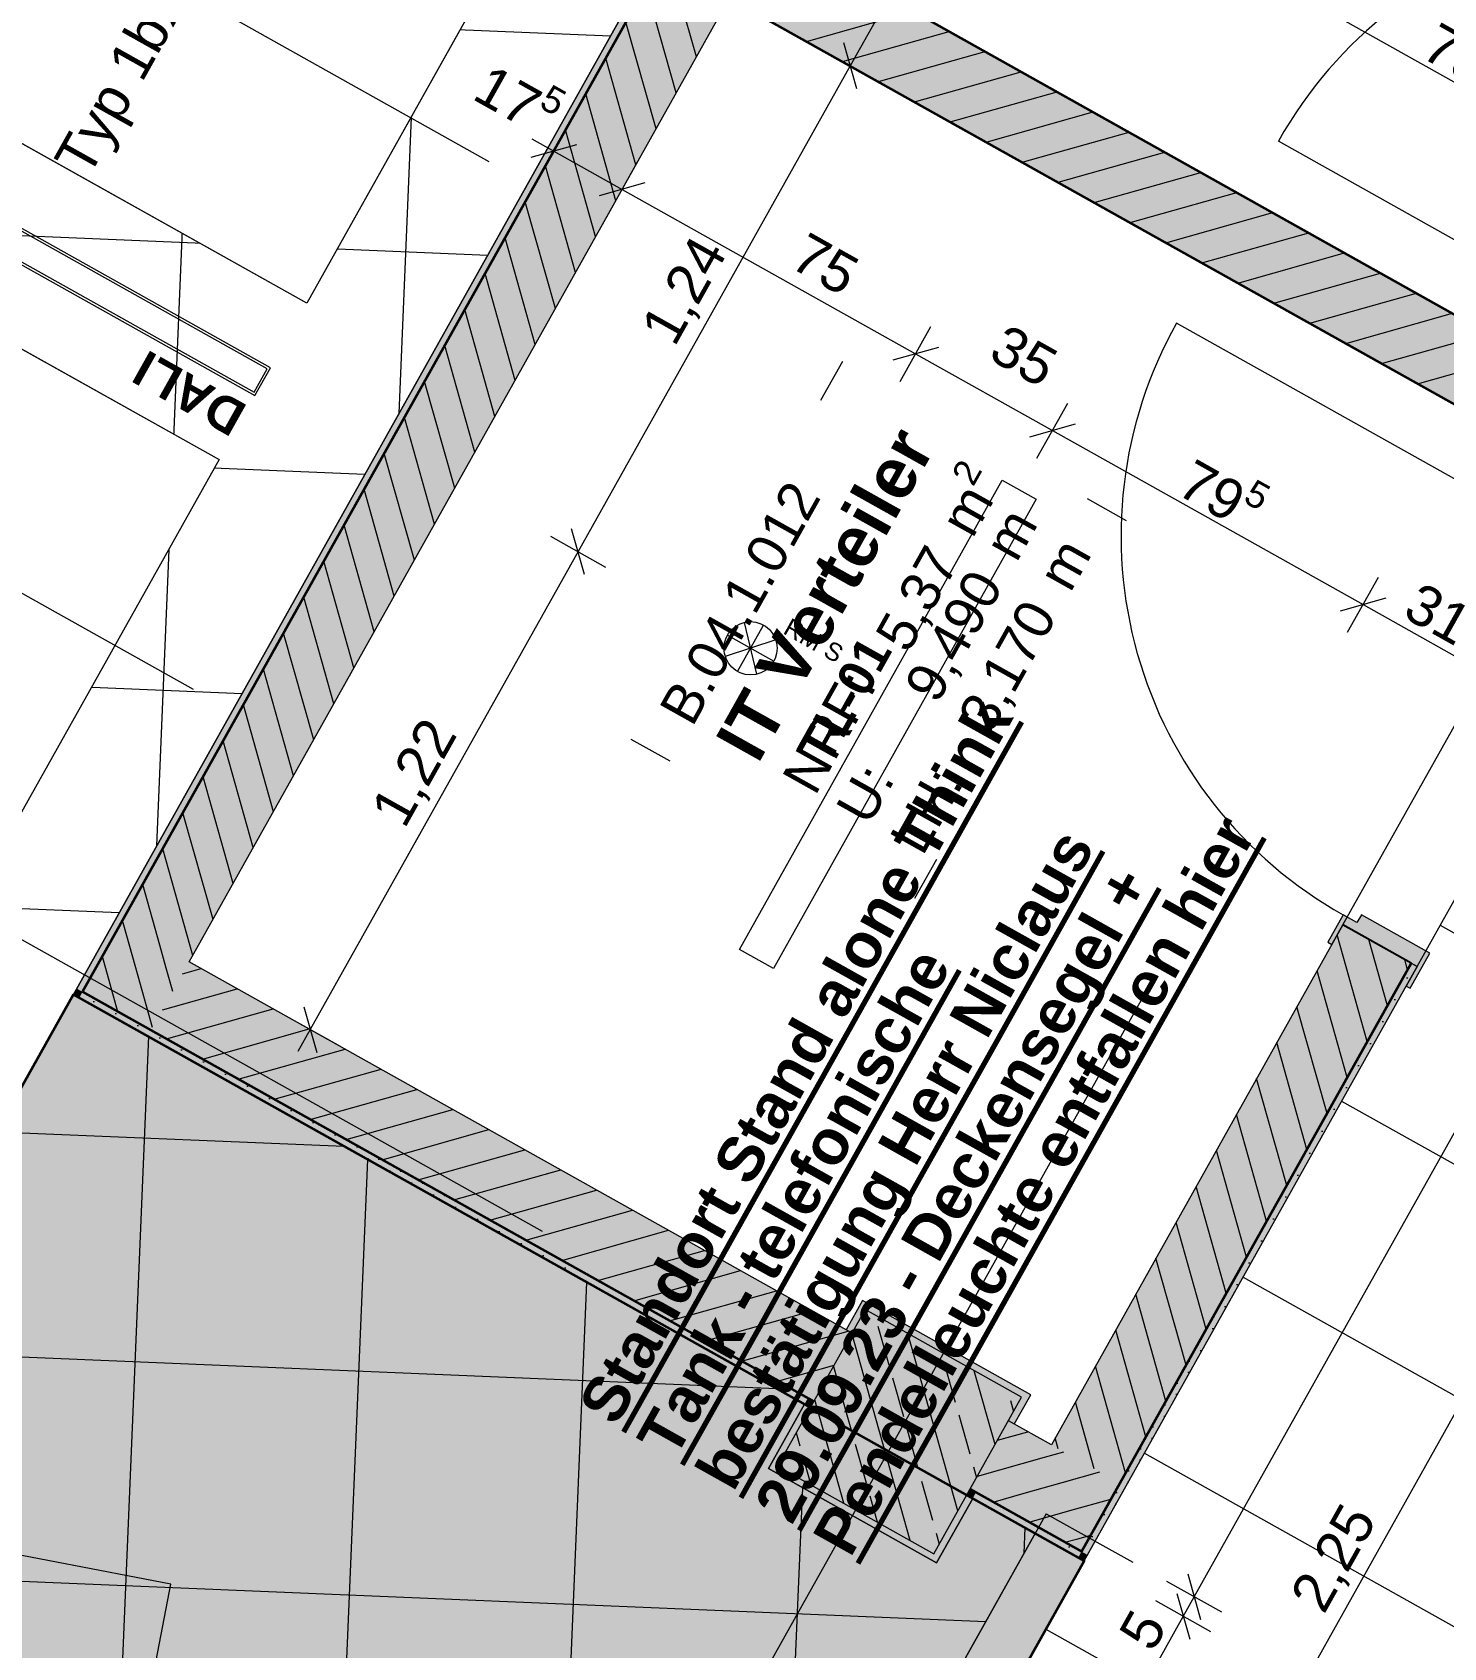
# Model space of a CAD drawing. Header units: metres. Extents: x -27.1 to 50.1, y 105.7 to 163.4.
# Drawn here: x -5.433 to -2.284, y 138.201 to 141.805 of the extents above; entities that cross this region are included whole.
import ezdxf

# ---------------------------------------------------------------- set-up
doc = ezdxf.new("R2010")
doc.units = ezdxf.units.M
doc.header["$MEASUREMENT"] = 0
for name, pattern in [('Punktlinie', [0.0035, 0, -0.0035]), ('Strichlinie-über-Schnitt', [0.0023, 0.0008, -0.0015]), ('Strichpunktlinie', [0.006703, 0.003528, -0.001764, 0, -0.001411]), ('Wipeout_Contour', [1, 0, -1])]:
    doc.linetypes.add(name, pattern=pattern)
for name, color, linetype in [('00  Raster', 7, 'Continuous'), ('10  Fassade_Deckschraffur', 7, 'Continuous'), ('10  Stützen', 7, 'Continuous'), ('10  Stützen_Schnittschraffur', 7, 'Continuous'), ('10  Wand Massiv', 7, 'Continuous'), ('10  Wand Massiv_Schnittschraffur', 7, 'Continuous'), ('10  Wand Massiv_Tür', 7, 'Continuous'), ('20  Decke Abhangdecke', 7, 'Continuous'), ('20  Decke Abhangdecke_Deckschraffur', 7, 'Continuous'), ('20  Deckensegel', 7, 'Continuous'), ('20  Deckenspiegel + Einbauten', 7, 'Continuous'), ('20  Wand Leichtbau', 7, 'Continuous'), ('40  Bemaßung 1_ 50 Deckenspiegel', 7, 'Continuous'), ('40  Text Deckenspiegel', 7, 'Continuous'), ('50  NUF - Raumstempel', 7, 'Continuous'), ('Neubau_10  Treppen + Rampen', 7, 'Continuous'), ('Neubau_20  Decke Abhangdecke', 7, 'Continuous'), ('Neubau_20  Decke Abhangdecke_Deckschraffur', 7, 'Continuous'), ('Neubau_20  Deckenspiegel + Einbauten', 7, 'Continuous'), ('Neubau_20  Möbel', 7, 'Continuous')]:
    doc.layers.add(name, color=color, linetype=linetype)
doc.styles.add('ERSTELLTER_STIL_1', font='arial.ttf')
doc.styles.add('ERSTELLTER_STIL_2', font='arial.ttf')
pattern_1 = [(87.605446, (0, 0), (-0.02497817, 0.001044517), [0, -0.025])]
pattern_2 = [(15.737956, (0, 0), (-0.017630478, 0.062563295), [])]
pattern_3 = [(285.737956, (0, 0), (0.062563295, 0.017630478), [])]

msp = doc.modelspace()

# ---------------------------------------------------------------- wipeouts: each hides what was drawn before it
at = {"color": 254, "linetype": 'Wipeout_Contour', "lineweight": 0, "ltscale": 578.896248}
msp.add_wipeout([(1.5068, 161.8649), (-18.3925, 126.3498), (-18.2219, 126.2542), (1.6769, 161.7686)], dxfattribs=at).dxf.layer = '10  Fassade_Deckschraffur'

# ---------------------------------------------------------------- next in the draw order: wipeouts: each hides what was drawn before it
at = {"color": 254, "linetype": 'Wipeout_Contour', "lineweight": 0, "ltscale": 579.750368}
msp.add_wipeout([(1.2236, 162.0253), (-18.6764, 126.5088), (-18.6188, 126.4766), (1.2811, 161.9927)], dxfattribs=at).dxf.layer = '10  Fassade_Deckschraffur'

# ---------------------------------------------------------------- next in the draw order: wipeouts: each hides what was drawn before it
at = {"color": 254, "linetype": 'Wipeout_Contour', "lineweight": 0, "ltscale": 579.478915}
msp.add_wipeout([(-18.4602, 126.3877), (1.4393, 161.9032), (1.2811, 161.9927), (-18.6188, 126.4766)], dxfattribs=at).dxf.layer = '10  Fassade_Deckschraffur'

# ---------------------------------------------------------------- next in the draw order: wipeouts: each hides what was drawn before it
at = {"color": 254, "linetype": 'Wipeout_Contour', "lineweight": 0, "ltscale": 579.276268}
msp.add_wipeout([(1.4393, 161.9032), (-18.4602, 126.3877), (-18.4575, 126.3862), (1.4419, 161.9017)], dxfattribs=at).dxf.layer = '10  Fassade_Deckschraffur'

# ---------------------------------------------------------------- next in the draw order: wipeouts: each hides what was drawn before it
at = {"color": 254, "linetype": 'Wipeout_Contour', "lineweight": 0, "ltscale": 579.199344}
msp.add_wipeout([(1.4446, 161.9001), (-18.4548, 126.3847), (-18.4016, 126.3549), (1.4977, 161.8701)], dxfattribs=at).dxf.layer = '10  Fassade_Deckschraffur'

# ---------------------------------------------------------------- next in the draw order: wipeouts: each hides what was drawn before it
at = {"color": 254, "linetype": 'Wipeout_Contour', "lineweight": 0, "ltscale": 579.127053}
msp.add_wipeout([(-18.3972, 126.3524), (1.5021, 161.8676), (1.4977, 161.8701), (-18.4016, 126.3549)], dxfattribs=at).dxf.layer = '10  Fassade_Deckschraffur'

# ---------------------------------------------------------------- next in the draw order: wipeouts: each hides what was drawn before it
at = {"color": 254, "linetype": 'Wipeout_Contour', "lineweight": 0, "ltscale": 579.115674}
msp.add_wipeout([(1.5021, 161.8676), (-18.3972, 126.3524), (-18.3925, 126.3498), (1.5068, 161.8649)], dxfattribs=at).dxf.layer = '10  Fassade_Deckschraffur'

# ---------------------------------------------------------------- next in the draw order: hatches: boundary and pattern name
at = {"layer": '10  Stützen_Schnittschraffur', "linetype": 'Continuous', "lineweight": 0, "true_color": 0xffffff}
for points in [[(-3.421, 138.4107), (-3.2255, 138.7597), (-3.5744, 138.9552), (-3.7699, 138.6062)], [(-3.6168, 138.9102), (-3.6038, 138.9028), (-3.5744, 138.9552), (-3.2255, 138.7597), (-3.2548, 138.7073), (-3.2417, 138.7), (-3.2051, 138.7654), (-3.5802, 138.9756)], [(-3.7904, 138.6005), (-3.4152, 138.3903), (-3.3346, 138.5342), (-3.3477, 138.5416), (-3.421, 138.4107), (-3.7699, 138.6062), (-3.6966, 138.7371), (-3.7097, 138.7444)], [(-3.7097, 138.7444), (-3.6966, 138.7371), (-3.6893, 138.7502), (-3.7024, 138.7575)], [(-3.3403, 138.5546), (-3.3477, 138.5416), (-3.3346, 138.5342), (-3.3273, 138.5473)]]:
    msp.add_hatch(color=7, dxfattribs=at).paths.add_polyline_path(points)
at = {"layer": '10  Stützen_Schnittschraffur', "linetype": 'Continuous', "lineweight": 13, "true_color": 0x000100}
h = msp.add_hatch(dxfattribs=at)
h.set_pattern_fill('Beton__Stahlbeton_0001', color=98, style=0, pattern_type=2)
h.set_pattern_definition([(285.738, (-3.76995, 138.60623), (0.115501, 0.032549), []), (285.738, (-3.8277, 138.58995), (0.115501, 0.032549), [0.09, -0.03])])
h.paths.add_polyline_path([(-3.421, 138.4107), (-3.2255, 138.7597), (-3.5744, 138.9552), (-3.7699, 138.6062)])
h = msp.add_hatch(dxfattribs=at)
h.set_pattern_fill('Gips_0001', color=98, style=0, pattern_type=2)
h.set_pattern_definition(pattern_1)
h.paths.add_polyline_path([(-3.6168, 138.9102), (-3.6038, 138.9028), (-3.5744, 138.9552), (-3.2255, 138.7597), (-3.2548, 138.7073), (-3.2417, 138.7), (-3.2051, 138.7654), (-3.5802, 138.9756)])
h = msp.add_hatch(dxfattribs=at)
h.set_pattern_fill('Gips_0001', color=98, style=0, pattern_type=2)
h.set_pattern_definition(pattern_1)
h.paths.add_polyline_path([(-3.7904, 138.6005), (-3.4152, 138.3903), (-3.3346, 138.5342), (-3.3477, 138.5416), (-3.421, 138.4107), (-3.7699, 138.6062), (-3.6966, 138.7371), (-3.7097, 138.7444)])
h = msp.add_hatch(dxfattribs=at)
h.set_pattern_fill('Gips_0001', color=98, style=0, pattern_type=2)
h.set_pattern_definition(pattern_1)
h.paths.add_polyline_path([(-3.7097, 138.7444), (-3.6966, 138.7371), (-3.6893, 138.7502), (-3.7024, 138.7575)])
h = msp.add_hatch(dxfattribs=at)
h.set_pattern_fill('Gips_0001', color=98, style=0, pattern_type=2)
h.set_pattern_definition(pattern_1)
h.paths.add_polyline_path([(-3.3403, 138.5546), (-3.3477, 138.5416), (-3.3346, 138.5342), (-3.3273, 138.5473)])
at = {"layer": '10  Wand Massiv_Schnittschraffur', "linetype": 'Continuous', "lineweight": 0, "true_color": 0xffffff}
for points in [[(-4.0005, 142.051), (-5.3338, 139.6716), (-5.3207, 139.6642), (-3.9875, 142.0437)], [(-5.0825, 139.7314), (-3.8348, 141.9581), (-3.9875, 142.0437), (-5.2351, 139.8169)], [(-1.8684, 140.9567), (-3.792, 142.0345), (-3.8776, 141.8818), (-1.954, 140.804)], [(-2.3147, 139.751), (-2.4674, 139.8365), (-2.4772, 139.8191), (-2.5077, 139.8362), (-2.5419, 139.7751), (-2.5332, 139.7702), (-2.5088, 139.8138), (-2.343, 139.721), (-2.3674, 139.6774), (-2.3587, 139.6725)], [(-5.2351, 139.8169), (-5.3207, 139.6642), (-5.0825, 139.7314)], [(-3.1589, 138.6536), (-3.0062, 138.568), (-2.3561, 139.7283), (-2.5088, 139.8138)], [(-5.0825, 139.7314), (-5.3207, 139.6642), (-5.168, 139.5787)], [(-5.168, 139.5787), (-3.6893, 138.7502), (-3.6038, 138.9028), (-5.0825, 139.7314)], [(-2.3561, 139.7283), (-3.0917, 138.4154), (-3.0787, 138.408), (-2.343, 139.721)], [(-5.3338, 139.6716), (-5.3411, 139.6585), (-5.3207, 139.6642)], [(-5.3207, 139.6642), (-5.3411, 139.6585), (-5.328, 139.6511)], [(-5.3207, 139.6642), (-5.328, 139.6511), (-3.7097, 138.7444), (-3.7024, 138.7575)], [(-3.1589, 138.6536), (-3.2548, 138.7073), (-3.3403, 138.5546), (-3.2444, 138.5009)], [(-3.2444, 138.5009), (-3.0917, 138.4154), (-3.1589, 138.6536)], [(-3.1589, 138.6536), (-3.0917, 138.4154), (-3.0062, 138.568)], [(-3.3346, 138.5342), (-3.0991, 138.4023), (-3.0917, 138.4154), (-3.3273, 138.5473)], [(-3.0917, 138.4154), (-3.0991, 138.4023), (-3.086, 138.3949)], [(-3.0917, 138.4154), (-3.086, 138.3949), (-3.0787, 138.408)]]:
    msp.add_hatch(color=7, dxfattribs=at).paths.add_polyline_path(points)
at = {"layer": '10  Wand Massiv_Schnittschraffur', "linetype": 'Continuous', "lineweight": 13, "true_color": 0x000100}
h = msp.add_hatch(dxfattribs=at)
h.set_pattern_fill('Gips_0001', color=98, style=0, pattern_type=2)
h.set_pattern_definition(pattern_1)
h.paths.add_polyline_path([(-4.0005, 142.051), (-5.3338, 139.6716), (-5.3207, 139.6642), (-3.9875, 142.0437)])
h = msp.add_hatch(dxfattribs=at)
h.set_pattern_fill('MW_Kalksandstein_0001', color=98, style=0, pattern_type=2)
h.set_pattern_definition(pattern_3)
h.paths.add_polyline_path([(-5.0825, 139.7314), (-3.8348, 141.9581), (-3.9875, 142.0437), (-5.2351, 139.8169)])
h = msp.add_hatch(dxfattribs=at)
h.set_pattern_fill('MW_Kalksandstein_0001', color=98, style=0, pattern_type=2)
h.set_pattern_definition([(195.737956, (0, 0), (-0.017630478, 0.062563295), [])])
h.paths.add_polyline_path([(-1.8684, 140.9567), (-3.792, 142.0345), (-3.8776, 141.8818), (-1.954, 140.804)])
h = msp.add_hatch(dxfattribs=at)
h.set_pattern_fill('MW_Kalksandstein_0001', color=98, style=0, pattern_type=2)
h.set_pattern_definition(pattern_3)
h.paths.add_polyline_path([(-5.2351, 139.8169), (-5.3207, 139.6642), (-5.0825, 139.7314)])
h = msp.add_hatch(dxfattribs=at)
h.set_pattern_fill('MW_Kalksandstein_0001', color=98, style=0, pattern_type=2)
h.set_pattern_definition([(105.737956, (0, 0), (0.062563295, 0.017630478), [])])
h.paths.add_polyline_path([(-3.1589, 138.6536), (-3.0062, 138.568), (-2.3561, 139.7283), (-2.5088, 139.8138)])
h = msp.add_hatch(dxfattribs=at)
h.set_pattern_fill('MW_Kalksandstein_0001', color=98, style=0, pattern_type=2)
h.set_pattern_definition(pattern_3)
h.paths.add_polyline_path([(-5.0825, 139.7314), (-5.3207, 139.6642), (-5.168, 139.5787)])
h = msp.add_hatch(dxfattribs=at)
h.set_pattern_fill('MW_Kalksandstein_0001', color=98, style=0, pattern_type=2)
h.set_pattern_definition([(15.737956, (0, 0), (-0.017630478, 0.062563295), [])])
h.paths.add_polyline_path([(-5.168, 139.5787), (-3.6893, 138.7502), (-3.6038, 138.9028), (-5.0825, 139.7314)])
h = msp.add_hatch(dxfattribs=at)
h.set_pattern_fill('Gips_0001', color=98, style=0, pattern_type=2)
h.set_pattern_definition(pattern_1)
h.paths.add_polyline_path([(-2.3561, 139.7283), (-3.0917, 138.4154), (-3.0787, 138.408), (-2.343, 139.721)])
h = msp.add_hatch(dxfattribs=at)
h.set_pattern_fill('Gips_0001', color=98, style=0, pattern_type=2)
h.set_pattern_definition(pattern_1)
h.paths.add_polyline_path([(-5.3338, 139.6716), (-5.3411, 139.6585), (-5.3207, 139.6642)])
h = msp.add_hatch(dxfattribs=at)
h.set_pattern_fill('Gips_0001', color=98, style=0, pattern_type=2)
h.set_pattern_definition(pattern_1)
h.paths.add_polyline_path([(-5.3207, 139.6642), (-5.3411, 139.6585), (-5.328, 139.6511)])
h = msp.add_hatch(dxfattribs=at)
h.set_pattern_fill('Gips_0001', color=98, style=0, pattern_type=2)
h.set_pattern_definition(pattern_1)
h.paths.add_polyline_path([(-5.3207, 139.6642), (-5.328, 139.6511), (-3.7097, 138.7444), (-3.7024, 138.7575)])
h = msp.add_hatch(dxfattribs=at)
h.set_pattern_fill('MW_Kalksandstein_0001', color=98, style=0, pattern_type=2)
h.set_pattern_definition(pattern_2)
h.paths.add_polyline_path([(-3.1589, 138.6536), (-3.2548, 138.7073), (-3.3403, 138.5546), (-3.2444, 138.5009)])
h = msp.add_hatch(dxfattribs=at)
h.set_pattern_fill('MW_Kalksandstein_0001', color=98, style=0, pattern_type=2)
h.set_pattern_definition(pattern_2)
h.paths.add_polyline_path([(-3.2444, 138.5009), (-3.0917, 138.4154), (-3.1589, 138.6536)])
h = msp.add_hatch(dxfattribs=at)
h.set_pattern_fill('MW_Kalksandstein_0001', color=98, style=0, pattern_type=2)
h.set_pattern_definition(pattern_2)
h.paths.add_polyline_path([(-3.1589, 138.6536), (-3.0917, 138.4154), (-3.0062, 138.568)])
h = msp.add_hatch(dxfattribs=at)
h.set_pattern_fill('Gips_0001', color=98, style=0, pattern_type=2)
h.set_pattern_definition(pattern_1)
h.paths.add_polyline_path([(-3.3346, 138.5342), (-3.0991, 138.4023), (-3.0917, 138.4154), (-3.3273, 138.5473)])
h = msp.add_hatch(dxfattribs=at)
h.set_pattern_fill('Gips_0001', color=98, style=0, pattern_type=2)
h.set_pattern_definition(pattern_1)
h.paths.add_polyline_path([(-3.0917, 138.4154), (-3.0991, 138.4023), (-3.086, 138.3949)])
h = msp.add_hatch(dxfattribs=at)
h.set_pattern_fill('Gips_0001', color=98, style=0, pattern_type=2)
h.set_pattern_definition(pattern_1)
h.paths.add_polyline_path([(-3.0917, 138.4154), (-3.086, 138.3949), (-3.0787, 138.408)])
at = {"layer": 'Neubau_10  Treppen + Rampen', "linetype": 'Continuous', "lineweight": 0, "true_color": 0x8f8f8f}
msp.add_hatch(color=252, dxfattribs=at).paths.add_polyline_path([(-5.3411, 139.6585), (-6.6344, 137.3502), (-4.3793, 136.0866), (-3.086, 138.3949)])
at = {"layer": 'Neubau_20  Decke Abhangdecke_Deckschraffur', "linetype": 'Continuous', "lineweight": 18, "true_color": 0xdcff15}
h = msp.add_hatch(dxfattribs=at)
h.set_pattern_fill('Bauliche_Anlagen__geplan_55', color=60, style=0, pattern_type=2)
h.set_pattern_definition([(87.60545, (0, 0), (-0.4995634, 0.0208903), []), (177.60545, (0, 0), (0.0208903, 0.4995634), [])])
h.paths.add_polyline_path([(-11.9299, 137.2893), (-11.9483, 137.2566), (-11.7956, 137.1711), (-11.7773, 137.2038), (-11.7027, 137.3368), (-11.3276, 137.1266), (-11.4021, 136.9936), (-6.2943, 134.1316), (-6.2197, 134.2647), (-5.8446, 134.0545), (-5.9191, 133.9215), (-5.7796, 133.8433), (-3.195, 138.456), (-3.3346, 138.5342), (-3.4152, 138.3903), (-3.7904, 138.6005), (-3.7097, 138.7444), (-5.3411, 139.6585), (-1.3692, 146.7474), (0.7769, 145.5449), (7.3302, 157.2408), (7.1906, 157.319), (7.1429, 157.234), (6.7678, 157.4442), (6.8155, 157.5292), (1.7076, 160.3912), (1.6599, 160.3061), (1.2848, 160.5163), (1.3777, 160.6821), (1.225, 160.7676), (-9.2843, 142.0111), (-9.3026, 141.9784)])
h.paths.add_polyline_path([(-8.904, 141.4828), (-9.2529, 141.6784), (-9.0574, 142.0273), (-8.7085, 141.8318)], flags=0)

# ---------------------------------------------------------------- next in the draw order: linework, layer by layer
at = {"layer": '10  Stützen', "color": 7, "linetype": 'Continuous', "lineweight": 13, "ltscale": 1000, "flags": 128}
msp.add_lwpolyline([(-3.421, 138.4107), (-3.2255, 138.7597), (-3.5744, 138.9552), (-3.7699, 138.6062)], close=True, dxfattribs=at)
for points in [[(-3.2417, 138.7), (-3.2051, 138.7654), (-3.5802, 138.9756), (-3.6168, 138.9102)], [(-3.7097, 138.7444), (-3.7904, 138.6005), (-3.4152, 138.3903), (-3.3346, 138.5342)]]:
    msp.add_lwpolyline(points, dxfattribs=at)
at = {"layer": '10  Wand Massiv', "color": 7, "linetype": 'Continuous', "lineweight": 35, "ltscale": 1000}
for p, q in [((-3.9875, 142.0437), (-5.2351, 139.8169)), ((-5.2351, 139.8169), (-5.3207, 139.6642)), ((-3.0062, 138.568), (-2.3561, 139.7283)), ((-5.3207, 139.6642), (-5.168, 139.5787)), ((-5.3207, 139.6642), (-5.168, 139.5787)), ((-5.168, 139.5787), (-3.6893, 138.7502)), ((-3.0917, 138.4154), (-3.0062, 138.568)), ((-3.0917, 138.4154), (-3.0062, 138.568)), ((-3.3403, 138.5546), (-3.2444, 138.5009)), ((-3.2444, 138.5009), (-3.0917, 138.4154))]:
    msp.add_line(p, q, dxfattribs=at)
at = {"layer": '10  Wand Massiv', "color": 7, "linetype": 'Continuous', "lineweight": 25, "ltscale": 1000}
msp.add_line((-2.3561, 139.7283), (-2.5088, 139.8138), dxfattribs=at)
at = {"layer": '10  Wand Massiv', "color": 7, "linetype": 'Continuous', "lineweight": 13, "ltscale": 1000}
msp.add_line((-2.343, 139.721), (-2.3561, 139.7283), dxfattribs=at)
at = {"layer": '10  Wand Massiv', "color": 7, "linetype": 'Continuous', "lineweight": 13, "ltscale": 1000, "flags": 128}
for points in [[(-4.0005, 142.051), (-5.3411, 139.6585)], [(-5.0825, 139.7314), (-3.8776, 141.8818)], [(-2.5088, 139.8138), (-3.1589, 138.6536)], [(-3.6038, 138.9028), (-5.0825, 139.7314)], [(-3.0787, 138.408), (-2.343, 139.721)], [(-5.3411, 139.6585), (-5.328, 139.6511)], [(-5.328, 139.6511), (-3.7097, 138.7444)], [(-3.1589, 138.6536), (-3.2548, 138.7073)], [(-3.3346, 138.5342), (-3.086, 138.3949)], [(-3.086, 138.3949), (-3.0787, 138.408)]]:
    msp.add_lwpolyline(points, dxfattribs=at)
at = {"layer": '10  Wand Massiv', "color": 7, "linetype": 'Continuous', "lineweight": 35, "ltscale": 1000, "flags": 128}
for points in [[(-1.8684, 140.9567), (-3.792, 142.0345)], [(-3.8776, 141.8818), (-1.954, 140.804)]]:
    msp.add_lwpolyline(points, dxfattribs=at)
at = {"layer": '10  Wand Massiv_Tür', "color": 7, "linetype": 'Continuous', "lineweight": 18, "ltscale": 1000}
for p, q in [((-1.8063, 141.0881), (-2.6525, 141.5622)), ((-2.0336, 140.6824), (-2.8798, 141.1565)), ((-2.5077, 139.8362), (-2.5419, 139.7751)), ((-2.4772, 139.8191), (-2.5077, 139.8362)), ((-2.4674, 139.8365), (-2.4772, 139.8191)), ((-2.3147, 139.751), (-2.4674, 139.8365)), ((-2.5332, 139.7702), (-2.5088, 139.8138)), ((-2.5088, 139.8138), (-2.343, 139.721)), ((-2.5419, 139.7751), (-2.5332, 139.7702)), ((-2.3587, 139.6725), (-2.3147, 139.751)), ((-2.343, 139.721), (-2.3674, 139.6774)), ((-2.3674, 139.6774), (-2.3587, 139.6725))]:
    msp.add_line(p, q, dxfattribs=at)
at = {"layer": '10  Wand Massiv_Tür', "color": 7, "linetype": 'Strichlinie-über-Schnitt', "lineweight": 13, "ltscale": 1000}
for p, q in [((-2.5088, 139.8138), (-2.0151, 140.695)), ((-2.343, 139.721), (-1.8493, 140.6021))]:
    msp.add_line(p, q, dxfattribs=at)
at = {"layer": '10  Wand Massiv_Tür', "color": 7, "linetype": 'Continuous', "lineweight": 25, "ltscale": 1000}
msp.add_line((-2.3561, 139.7283), (-2.5088, 139.8138), dxfattribs=at)
msp.add_line((-2.3561, 139.7283), (-2.5088, 139.8138), dxfattribs=at)
at = {"layer": '10  Wand Massiv_Tür', "color": 7, "linetype": 'Continuous', "lineweight": 13, "ltscale": 1000}
msp.add_line((-2.343, 139.721), (-2.3561, 139.7283), dxfattribs=at)
msp.add_line((-2.343, 139.721), (-2.3561, 139.7283), dxfattribs=at)
for centre, start, end in [((-1.8063, 141.0881), 60.738, 150.738), ((-2.0336, 140.6824), 150.738, 240.738)]:
    msp.add_arc(centre, 0.97, start, end, dxfattribs=at)
at = {"layer": '20  Wand Leichtbau', "color": 7, "linetype": 'Strichlinie-über-Schnitt', "lineweight": 18, "ltscale": 1000, "flags": 128}
for points in [[(-3.1706, 138.4997), (-5.7796, 133.8433)], [(-3.1706, 138.4997), (-3.0615, 138.4386)], [(-5.6705, 133.7822), (-3.0615, 138.4386)]]:
    msp.add_lwpolyline(points, dxfattribs=at)
at = {"layer": '40  Bemaßung 1_ 50 Deckenspiegel', "color": 7, "linetype": 'Continuous', "lineweight": 13, "ltscale": 1000}
for p, q in [((-2.8403, 138.3146), (-0.2007, 143.0255)), ((-3.5221, 141.8832), (-3.6076, 141.7306)), ((-2.6117, 141.8915), (-1.9178, 141.5027)), ((-3.5933, 141.6795), (-3.622, 141.7816)), ((-3.6076, 141.7306), (-4.215, 140.6466)), ((-3.669, 141.7649), (-3.5463, 141.6962)), ((-4.3039, 141.479), (-4.2351, 141.6017)), ((-4.2185, 141.5547), (-4.3205, 141.5259)), ((-4.3186, 141.5678), (-4.2695, 141.5403)), ((-4.2695, 141.5403), (-4.1168, 141.4548)), ((-4.1512, 141.3934), (-4.0825, 141.5161)), ((-4.0658, 141.4692), (-4.1679, 141.4404)), ((-4.1168, 141.4548), (-3.4621, 141.0879)), ((-3.4965, 141.0266), (-3.4277, 141.1493)), ((-3.411, 141.1023), (-3.5131, 141.0735)), ((-3.4621, 141.0879), (-3.1568, 140.9168)), ((-3.1911, 140.8555), (-3.1224, 140.9782)), ((-3.1057, 140.9312), (-3.2078, 140.9024)), ((-3.1568, 140.9168), (-2.4636, 140.5285)), ((-4.2006, 140.5956), (-4.2294, 140.6977)), ((-4.2763, 140.681), (-4.1536, 140.6123)), ((-4.215, 140.6466), (-4.8125, 139.5801)), ((-2.498, 140.4671), (-2.4293, 140.5898)), ((-2.4126, 140.5429), (-2.5147, 140.5141)), ((-2.4636, 140.5285), (-2.1932, 140.377)), ((-4.8739, 139.6145), (-4.7512, 139.5458)), ((-4.8269, 139.6312), (-4.7982, 139.5291)), ((-4.8125, 139.5801), (-4.84, 139.5311)), ((-2.7789, 138.2802), (-2.9016, 138.3489)), ((-2.8546, 138.3656), (-2.8259, 138.2635)), ((-2.8034, 138.2366), (-2.926, 138.3053)), ((-2.8791, 138.322), (-2.8503, 138.2199)), ((-2.8647, 138.2709), (-2.8403, 138.3146)), ((-8.112, 128.9058), (-2.8647, 138.2709))]:
    msp.add_line(p, q, dxfattribs=at)
at = {"layer": 'Neubau_10  Treppen + Rampen', "color": 8, "linetype": 'Continuous', "lineweight": 35, "ltscale": 1000, "flags": 128}
msp.add_lwpolyline([(-5.3411, 139.6585), (-6.6344, 137.3502), (-4.3793, 136.0866), (-3.086, 138.3949)], close=True, dxfattribs=at)
at = {"layer": 'Neubau_20  Decke Abhangdecke', "color": 7, "linetype": 'Continuous', "lineweight": 13, "ltscale": 1000, "flags": 128}
msp.add_lwpolyline([(-5.7796, 133.8433), (-3.195, 138.456), (-3.3346, 138.5342), (-3.4152, 138.3903), (-3.7904, 138.6005), (-3.7097, 138.7444), (-5.3411, 139.6585), (-1.3692, 146.7474), (0.7769, 145.5449), (7.3302, 157.2408), (7.1906, 157.319), (7.1429, 157.234), (6.7678, 157.4442), (6.8155, 157.5292), (1.7076, 160.3912), (1.6599, 160.3061), (1.2848, 160.5163), (1.3777, 160.6821), (1.225, 160.7676), (-9.2843, 142.0111), (-9.3026, 141.9784), (-11.9299, 137.2893)], dxfattribs=at)
at = {"layer": 'Neubau_20  Deckenspiegel + Einbauten', "color": 7, "linetype": 'Continuous', "lineweight": 13, "ltscale": 1000}
for p, q in [((-3.8592, 140.3792), (-3.8011, 140.4828)), ((-3.8164, 140.3732), (-3.8439, 140.4888)), ((-3.7737, 140.4495), (-3.8866, 140.4125)), ((-3.882, 140.46), (-3.7783, 140.402))]:
    msp.add_line(p, q, dxfattribs=at)
at = {"layer": 'Neubau_20  Deckenspiegel + Einbauten', "color": 7, "linetype": 'Continuous', "lineweight": 13, "ltscale": 1000, "flags": 128}
msp.add_lwpolyline([(-3.8551, 139.759), (-3.2685, 140.8059), (-3.1926, 140.7634), (-3.7792, 139.7165)], close=True, dxfattribs=at)
at = {"layer": 'Neubau_20  Deckenspiegel + Einbauten', "color": 7, "linetype": 'Continuous', "lineweight": 13, "ltscale": 1000}
msp.add_circle((-3.8302, 140.431), 0.0594, dxfattribs=at)
at = {"layer": 'Neubau_20  Möbel', "color": 9, "linetype": 'Continuous', "lineweight": 18, "ltscale": 1000, "flags": 128}
msp.add_lwpolyline([(-5.7328, 137.9302), (-5.2222, 137.8319), (-5.1239, 138.3426), (-5.6345, 138.4409)], close=True, dxfattribs=at)

# ---------------------------------------------------------------- next in the draw order: texts
at = {"layer": '20  Deckenspiegel + Einbauten', "color": 7, "linetype": 'Continuous', "lineweight": 13}
for s, insert, char_height, attachment_point, rotation, style in [('\\A1;{\\pql;\\fArial|b0|i0|c0|p38;RM\\fArial|b0|i0|c0|p38; S}', (-3.7405, 140.5001), 0.04, 1, 330.738, 'ERSTELLTER_STIL_1'), ('\\A1;{\\pqc;\\fArial|b1|i0|c0|p38;T\\fArial|b1|i0|c0|p38;L-0\\fArial|b1|i0|c0|p38;1}', (-3.6555, 140.335), 0.08, 2, 60.738, 'ERSTELLTER_STIL_2')]:
    msp.add_mtext(s, dxfattribs=dict(at, insert=insert, char_height=char_height, attachment_point=attachment_point, rotation=rotation, style=style))
at = {"layer": '40  Bemaßung 1_ 50 Deckenspiegel', "color": 7, "linetype": 'Continuous', "lineweight": 13, "char_height": 0.09, "attachment_point": 7, "rotation": 330.738, "style": 'ERSTELLTER_STIL_1'}
for s, insert in [('\\A1;{\\pql;\\fArial|b0|i0|c0|p38;79\\fArial|b0|i0|c0|p38;\\A1{\\H.66x;\\S5^  ;}}', (-2.351, 141.729)), ('\\A1;{\\pql;\\fArial|b0|i0|c0|p38;17\\fArial|b0|i0|c0|p38;\\A1{\\H.66x;\\S5^  ;}}', (-4.4675, 141.6354)), ('\\A1;{\\pql;\\fArial|b0|i0|c0|p38;79\\fArial|b0|i0|c0|p38;\\A1{\\H.66x;\\S5^  ;}}', (-2.8965, 140.7546))]:
    msp.add_mtext(s, dxfattribs=dict(at, insert=insert))
at = {"layer": '40  Bemaßung 1_ 50 Deckenspiegel', "color": 7, "linetype": 'Continuous', "lineweight": 13, "char_height": 0.09, "attachment_point": 7, "style": 'ERSTELLTER_STIL_1'}
for s, insert, width, rotation in [('\\A1;{\\pql;\\fArial|b0|i0|c0|p38;1,24}', (-3.9855, 141.093), 0.239452, 60.738), ('\\A1;{\\pql;\\fArial|b0|i0|c0|p38;75}', (-3.747, 141.2823), 0.136595, 330.738), ('\\A1;{\\pql;\\fArial|b0|i0|c0|p38;35}', (-3.3036, 141.0776), 0.136595, 330.738), ('\\A1;{\\pql;\\fArial|b0|i0|c0|p38;31}', (-2.3792, 140.5018), 0.136595, 330.738), ('\\A1;{\\pql;\\fArial|b0|i0|c0|p38;1,22}', (-4.588, 140.0177), 0.239452, 60.738), ('\\A1;{\\pql;\\fArial|b0|i0|c0|p38;5}', (-2.9321, 138.1875), 0.068297, 60.738)]:
    msp.add_mtext(s, dxfattribs=dict(at, insert=insert, width=width, rotation=rotation))

# ---------------------------------------------------------------- next in the draw order: wipeouts: each hides what was drawn before it
at = {"color": 254, "linetype": 'Wipeout_Contour', "lineweight": 0, "ltscale": 568.639048}
msp.add_wipeout([(-4.3562, 142.0296), (-5.9265, 142.9095), (-6.3909, 142.0807), (-4.8205, 141.2009)], dxfattribs=at).dxf.layer = '20  Deckensegel'

# ---------------------------------------------------------------- next in the draw order: linework, layer by layer
at = {"layer": '20  Deckensegel', "color": 6, "linetype": 'Strichpunktlinie', "lineweight": 18, "ltscale": 1000}
msp.add_line((-6.3332, 142.5928), (-4.4139, 141.5175), dxfattribs=at)
at = {"layer": '20  Deckensegel', "color": 7, "linetype": 'Continuous', "lineweight": 18, "ltscale": 1000}
for p, q in [((-4.8205, 141.2009), (-6.3909, 142.0807)), ((-4.3562, 142.0296), (-4.8205, 141.2009))]:
    msp.add_line(p, q, dxfattribs=at)
at = {"layer": '20  Deckensegel', "color": 7, "linetype": 'Continuous', "lineweight": 18, "ltscale": 1000, "flags": 128}
msp.add_lwpolyline([(-4.3562, 142.0296), (-4.8205, 141.2009), (-6.3909, 142.0807), (-5.9265, 142.9095)], close=True, dxfattribs=at)

# ---------------------------------------------------------------- next in the draw order: texts
at = {"layer": '20  Deckensegel', "color": 7, "linetype": 'Continuous', "lineweight": 13, "insert": (-4.888, 142.292), "char_height": 0.09, "attachment_point": 6, "rotation": 60.7389, "style": 'ERSTELLTER_STIL_1'}
msp.add_mtext('\\A1;{\\pqr;\\fArial|b0|i0|c0|p38;Typ 1bX 95x180}', dxfattribs=at)

# ---------------------------------------------------------------- next in the draw order: wipeouts: each hides what was drawn before it
at = {"color": 254, "linetype": 'Wipeout_Contour', "lineweight": 0, "ltscale": 564.038384}
msp.add_wipeout([(-5.016, 140.8519), (-6.5864, 141.7317), (-7.0507, 140.9029), (-5.4804, 140.0231)], dxfattribs=at).dxf.layer = '20  Deckensegel'

# ---------------------------------------------------------------- next in the draw order: hatches: boundary and pattern name
at = {"layer": '20  Decke Abhangdecke_Deckschraffur', "linetype": 'Continuous', "lineweight": 13}
h = msp.add_hatch(dxfattribs=at)
h.set_pattern_fill('Lamellendecke_Flurkoffer_8E', color=5, style=0, pattern_type=2)
h.set_pattern_definition([(150.738, (-6.42524, 129.7489), (0.219962, 0.392577), [])])
h.paths.add_polyline_path([(-3.086, 138.3949), (-8.2298, 129.2145), (-6.6594, 128.3347), (-4.1552, 132.8041), (-4.1308, 132.8478), (4.4575, 148.1757), (4.5186, 148.2848), (5.7529, 150.4876), (8.9569, 156.206), (8.5469, 156.4357), (7.3866, 157.0858), (-0.3976, 143.1931)])

# ---------------------------------------------------------------- next in the draw order: linework, layer by layer
at = {"layer": '20  Decke Abhangdecke', "color": 7, "linetype": 'Strichlinie-über-Schnitt', "lineweight": 13, "ltscale": 1000, "flags": 128}
msp.add_lwpolyline([(-3.086, 138.3949), (-0.3976, 143.1931), (7.3866, 157.0858), (8.5469, 156.4357), (8.9569, 156.206), (5.7529, 150.4876), (4.5186, 148.2848), (4.4575, 148.1757), (-4.1308, 132.8478), (-4.1552, 132.8041), (-6.6594, 128.3347), (-8.2298, 129.2145)], close=True, dxfattribs=at)
at = {"layer": '20  Deckensegel', "color": 7, "linetype": 'Continuous', "lineweight": 18, "ltscale": 1000}
for p, q in [((-6.5864, 141.7317), (-5.016, 140.8519)), ((-5.016, 140.8519), (-5.4804, 140.0231))]:
    msp.add_line(p, q, dxfattribs=at)
at = {"layer": '20  Deckensegel', "color": 6, "linetype": 'Strichpunktlinie', "lineweight": 18, "ltscale": 1000}
msp.add_line((-6.993, 141.4151), (-5.0737, 140.3398), dxfattribs=at)
at = {"layer": '20  Deckensegel', "color": 7, "linetype": 'Continuous', "lineweight": 18, "ltscale": 1000, "flags": 128}
msp.add_lwpolyline([(-5.016, 140.8519), (-5.4804, 140.0231), (-7.0507, 140.9029), (-6.5864, 141.7317)], close=True, dxfattribs=at)
at = {"layer": 'Neubau_20  Deckenspiegel + Einbauten', "color": 7, "linetype": 'Continuous', "lineweight": 13, "ltscale": 1000, "flags": 128}
for points in [[(-8.0763, 142.7551), (-4.9361, 140.9949), (-4.9013, 141.0568), (-8.0416, 142.8171)], [(-8.0689, 142.7573), (-4.9378, 141.0021), (-4.9085, 141.0545), (-8.0395, 142.8096)]]:
    msp.add_lwpolyline(points, close=True, dxfattribs=at)

# ---------------------------------------------------------------- next in the draw order: texts
at = {"layer": '20  Deckenspiegel + Einbauten', "color": 7, "linetype": 'Continuous', "lineweight": 13, "insert": (-4.9886, 140.9011), "char_height": 0.08, "attachment_point": 1, "rotation": 150.7271, "style": 'ERSTELLTER_STIL_2'}
msp.add_mtext('\\A1;{\\pql;\\fArial|b1|i0|c0|p38;DALI}', dxfattribs=at)

# ---------------------------------------------------------------- next in the draw order: wipeouts: each hides what was drawn before it
at = {"color": 254, "linetype": 'Wipeout_Contour', "lineweight": 0, "ltscale": 597.195577}
msp.add_wipeout([(1.1472, 160.8128), (-12.0268, 137.3006), (-11.9483, 137.2566), (1.2257, 160.7689)], dxfattribs=at).dxf.layer = 'Neubau_20  Deckenspiegel + Einbauten'

# ---------------------------------------------------------------- next in the draw order: linework, layer by layer
at = {"layer": '00  Raster', "color": 5, "linetype": 'Strichpunktlinie', "lineweight": 13, "ltscale": 1000}
msp.add_line((-17.9562, 112.8782), (7.5682, 158.4329), dxfattribs=at)
at = {"layer": '00  Raster', "color": 7, "linetype": 'Strichpunktlinie', "lineweight": 13, "ltscale": 1000}
msp.add_line((7.5753, 132.4787), (-12.0341, 143.4659), dxfattribs=at)
at = {"layer": '40  Bemaßung 1_ 50 Deckenspiegel', "color": 7, "linetype": 'Continuous', "lineweight": 13, "ltscale": 1000}
msp.add_line((-3.012, 137.3792), (-1.9122, 139.3421), dxfattribs=at)
at = {"layer": '50  NUF - Raumstempel', "color": 253, "linetype": 'Punktlinie', "lineweight": 18, "ltscale": 1000, "true_color": 0x9f9f9f}
for p, q in [((-3.6254, 141.0709), (-4.0975, 140.2285)), ((-2.9914, 140.7157), (-3.6254, 141.0709)), ((-3.4634, 139.8732), (-2.9914, 140.7157)), ((-4.0975, 140.2285), (-3.4634, 139.8732))]:
    msp.add_line(p, q, dxfattribs=at)

# ---------------------------------------------------------------- next in the draw order: texts
at = {"color": 181, "linetype": 'Continuous', "lineweight": 70, "true_color": 0xa851ff, "insert": (-4.2174, 138.7412), "char_height": 0.1, "width": 2.005516, "attachment_point": 1, "rotation": 60.7377, "line_spacing_factor": 0.898241, "style": 'ERSTELLTER_STIL_2'}
msp.add_mtext('\\A1;{\\pql;\\fArial|b1|i0|c0|p38;\\L\\LStandort Stand alone Think Tank - telefonische bestätigung Herr Niclaus 29.09.23 - Deckensegel \\fArial|b1|i0|c0|p38;+ Pendelleuchte \\fArial|b1|i0|c0|p38;entfallen hier}', dxfattribs=at)
at = {"layer": '40  Bemaßung 1_ 50 Deckenspiegel', "color": 7, "linetype": 'Continuous', "lineweight": 13, "insert": (-2.5364, 138.265), "char_height": 0.09, "width": 0.239452, "attachment_point": 7, "rotation": 60.738, "style": 'ERSTELLTER_STIL_1'}
msp.add_mtext('\\A1;{\\pql;\\fArial|b0|i0|c0|p38;2,25}', dxfattribs=at)
at = {"layer": '40  Text Deckenspiegel', "color": 181, "linetype": 'Continuous', "lineweight": 70, "true_color": 0xa851ff, "insert": (-4.2174, 138.7412), "char_height": 0.1, "width": 2.005516, "attachment_point": 1, "rotation": 60.7377, "line_spacing_factor": 0.898241, "style": 'ERSTELLTER_STIL_2'}
msp.add_mtext('\\A1;{\\pql;\\fArial|b1|i0|c0|p38;\\L\\LStandort Stand alone Think Tank - telefonische bestätigung Herr Niclaus 29.09.23 - Deckensegel \\fArial|b1|i0|c0|p38;+ Pendelleuchte \\fArial|b1|i0|c0|p38;entfallen hier}', dxfattribs=at)
at = {"layer": '50  NUF - Raumstempel', "color": 253, "linetype": 'Continuous', "lineweight": 18, "true_color": 0x9f9f9f, "attachment_point": 1, "rotation": 60.738}
for s, insert, char_height, style in [('\\A1;{\\pqj;\\pt0;\\fArial|b1|i0|c0|p38;IT Verteiler}', (-3.9119, 140.2258), 0.1125, 'ERSTELLTER_STIL_2'), ('\\A1;{\\pql;\\pt0,0.1;\\fArial|b0|i0|c0|p38;5,37\\fArial|b0|i0|c0|p38;\\A1{\\H.66x;\\S^  ;}\\fArial|b0|i0|c0|p38; m\\fArial|b0|i0|c0|p38;\\A1{\\H.66x;\\S2^  ;}}', (-3.5775, 140.4725), 0.0875, 'ERSTELLTER_STIL_1'), ('\\A1;{\\pql;\\pt0;\\fArial|b0|i0|c0|p38;B.04.1.012}', (-4.0368, 140.2958), 0.0875, 'ERSTELLTER_STIL_1'), ('\\A1;{\\pql;\\pt0,0.1;\\fArial|b0|i0|c0|p38;9,490\\fArial|b0|i0|c0|p38;\\A1{\\H.66x;\\S^  ;}\\fArial|b0|i0|c0|p38; m\\fArial|b0|i0|c0|p38;\\A1{\\H.66x;\\S^  ;}}', (-3.4903, 140.347), 0.0875, 'ERSTELLTER_STIL_1'), ('\\A1;{\\pql;\\pt0,0.1;\\fArial|b0|i0|c0|p38;3,170\\fArial|b0|i0|c0|p38;\\A1{\\H.66x;\\S^  ;}\\fArial|b0|i0|c0|p38; m\\fArial|b0|i0|c0|p38;\\A1{\\H.66x;\\S^  ;}}', (-3.3703, 140.2798), 0.0875, 'ERSTELLTER_STIL_1'), ('\\A1;{\\pqj;\\pt0;\\fArial|b0|i0|c0|p38;NRF: }', (-3.7627, 140.1422), 0.0875, 'ERSTELLTER_STIL_1'), ('\\A1;{\\pqj;\\pt0;\\fArial|b0|i0|c0|p38;U: }', (-3.6427, 140.075), 0.0875, 'ERSTELLTER_STIL_1'), ('\\A1;{\\pqj;\\pt0;\\fArial|b0|i0|c0|p38;LH: }', (-3.5227, 140.0078), 0.0875, 'ERSTELLTER_STIL_1')]:
    msp.add_mtext(s, dxfattribs=dict(at, insert=insert, char_height=char_height, style=style))

doc.saveas('drawing.dxf')
